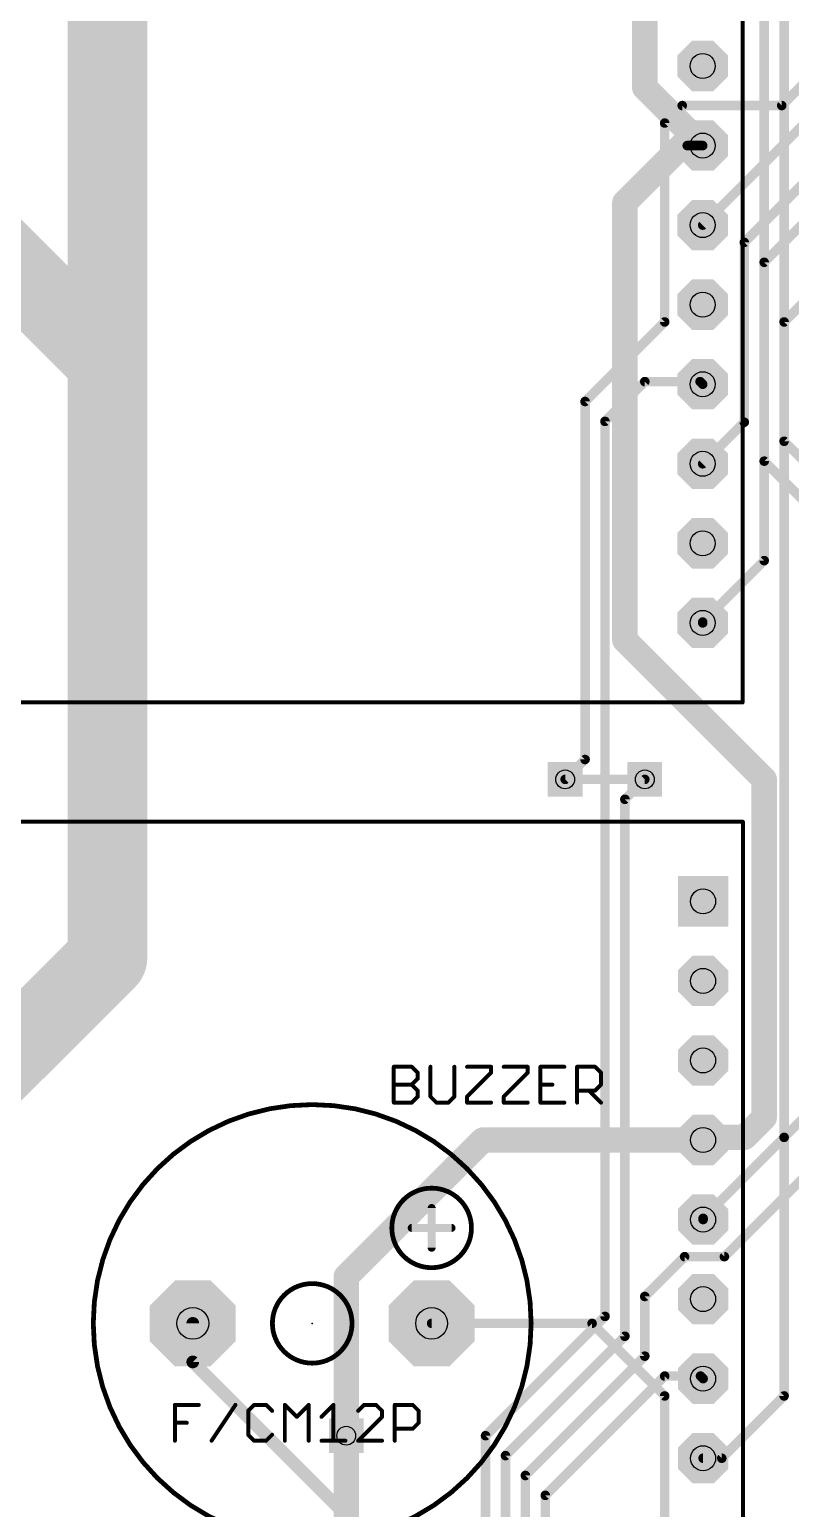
# Model space of a CAD drawing. Extents: x 4 to 288, y -28 to 191.
# Drawn here: x 83.24 to 107.52, y 77.05 to 124.27 of the extents above; entities that cross this region are included whole.
import ezdxf

# ---------------------------------------------------------------- set-up
doc = ezdxf.new("R2010")
doc.units = 0
doc.header["$MEASUREMENT"] = 0
doc.layers.get('0').update_dxf_attribs({"linetype": 'CONTINUOUS'})
for name, color, linetype in [('1', 22, 'CONTINUOUS'), ('16', 175, 'CONTINUOUS'), ('17', 82, 'CONTINUOUS'), ('18', 82, 'CONTINUOUS'), ('20', 7, 'CONTINUOUS'), ('21', 2, 'CONTINUOUS'), ('23', 7, 'CONTINUOUS'), ('25', 2, 'CONTINUOUS'), ('27', 253, 'CONTINUOUS'), ('29', 253, 'CONTINUOUS'), ('30', 253, 'CONTINUOUS'), ('44', 253, 'CONTINUOUS')]:
    doc.layers.add(name, color=color, linetype=linetype)

# ---------------------------------------------------------------- blocks, each defined once
blk = doc.blocks.new('OCTAGONP')
at = {"const_width": 0.5}
blk.add_lwpolyline([(-0.25, -0.1036), (-0.25, 0.1036), (-0.1036, 0.25), (0.1036, 0.25), (0.25, 0.1036), (0.25, -0.1036), (0.1036, -0.25), (-0.1036, -0.25), (-0.25, -0.1036), (-0.25, 0.1036)], dxfattribs=at)
blk = doc.blocks.new('SQUAREP')
blk.add_solid([(-0.5, -0.5), (0.5, -0.5), (-0.5, 0.5), (0.5, 0.5)])
blk = doc.blocks.new('SQUAREV')
blk.add_solid([(-0.5, -0.5), (0.5, -0.5), (-0.5, 0.5), (0.5, 0.5)])

msp = doc.modelspace()

# ---------------------------------------------------------------- linework, layer by layer
at = {"layer": '1'}
for points, const_width in [([(85.725, 113.665), (85.725, 140.97)], 2.54), ([(107.2388, 121.8438), (109.855, 124.46)], 0.3048), ([(77.5538, 121.8362), (85.725, 113.665)], 2.54), ([(109.2467, 122.555), (104.7178, 118.0262)], 0.3048), ([(103.505, 121.285), (104.0638, 121.8438)], 0.3048), ([(104.0638, 121.8438), (107.2388, 121.8438)], 0.3048), ([(110.49, 121.92), (106.045, 117.475)], 0.3048), ([(103.505, 114.935), (103.505, 121.285)], 0.3048), ([(106.68, 116.84), (111.125, 121.285)], 0.3048), ([(107.315, 114.935), (110.49, 118.11)], 0.3048), ([(106.045, 117.475), (106.045, 111.7333)], 0.3048), ([(106.68, 107.315), (106.68, 116.84)], 0.3048), ([(85.725, 113.665), (85.725, 94.615)], 2.54), ([(100.965, 112.395), (103.505, 114.935)], 0.3048), ([(107.315, 88.9), (107.315, 114.935)], 0.3048), ([(101.6, 111.76), (102.87, 113.03)], 0.3048), ([(102.87, 113.03), (104.634, 113.03)], 0.3048), ([(104.634, 113.03), (104.7178, 112.9462)], 0.3048), ([(100.965, 100.965), (100.965, 112.395)], 0.3048), ([(101.6, 83.185), (101.6, 111.76)], 0.3048), ([(106.045, 111.7333), (104.7178, 110.4062)], 0.3048), ([(104.7178, 105.3529), (106.68, 107.315)], 0.3048), ([(104.7178, 105.3262), (104.7178, 105.3529)], 0.3048), ([(100.33, 100.33), (100.965, 100.965)], 0.3048), ([(102.235, 99.695), (102.87, 100.33)], 0.3048), ([(102.235, 82.55), (102.235, 99.695)], 0.3048), ([(81.28, 90.17), (85.725, 94.615)], 2.54), ([(104.7306, 86.3156), (107.315, 88.9)], 0.3048), ([(105.41, 85.09), (107.95, 87.63)], 0.3048), ([(104.7306, 86.2762), (104.7306, 86.3156)], 0.3048), ([(102.87, 83.82), (104.14, 85.09)], 0.3048), ([(104.14, 85.09), (105.41, 85.09)], 0.3048), ([(102.87, 81.915), (102.87, 83.82)], 0.3048), ([(97.79, 79.375), (101.6, 83.185)], 0.3048), ([(98.425, 78.74), (102.235, 82.55)], 0.3048), ([(99.06, 78.105), (102.87, 81.915)], 0.3048), ([(99.695, 77.47), (103.505, 81.28)], 0.3048), ([(103.505, 81.28), (104.6467, 81.28)], 0.3048), ([(104.6467, 81.28), (104.7306, 81.1962)], 0.3048), ([(93.345, 79.375), (93.345, 71.0692)], 0.8128), ([(97.79, 73.025), (97.79, 79.375)], 0.3048), ([(98.425, 71.755), (98.425, 78.74)], 0.3048), ([(99.06, 71.12), (99.06, 78.105)], 0.3048), ([(99.695, 70.485), (99.695, 77.47)], 0.3048)]:
    msp.add_lwpolyline(points, dxfattribs=dict(at, const_width=const_width))
for points, const_width in [([(104.0638, 121.92, 1), (104.0638, 121.7676)], 0.1524), ([(104.1177, 121.7899, 1), (104.0099, 121.8977)], 0.1524), ([(107.1849, 121.8977, 1), (107.2927, 121.7899)], 0.1524), ([(107.2388, 121.7676, 1), (107.2388, 121.92)], 0.1524), ([(103.5812, 121.285, 1), (103.4288, 121.285)], 0.1524), ([(103.4511, 121.3389, 1), (103.5589, 121.2311)], 0.1524), ([(104.664, 118.0801, 1), (104.7717, 117.9723)], 0.1524), ([(106.1212, 117.475, 1), (105.9688, 117.475)], 0.1524), ([(105.9911, 117.5289, 1), (106.0989, 117.4211)], 0.1524), ([(106.7562, 116.84, 1), (106.6038, 116.84)], 0.1524), ([(106.6261, 116.8939, 1), (106.7339, 116.7861)], 0.1524), ([(86.36, 113.665, 1), (85.09, 113.665)], 1.27), ([(85.276, 113.216, 1), (86.174, 114.114)], 1.27), ([(103.4288, 114.935, 1), (103.5812, 114.935)], 0.1524), ([(103.5589, 114.8811, 1), (103.4511, 114.9889)], 0.1524), ([(107.3912, 114.935, 1), (107.2388, 114.935)], 0.1524), ([(107.2611, 114.9889, 1), (107.3689, 114.8811)], 0.1524), ([(85.09, 113.665, 1), (86.36, 113.665)], 1.27), ([(102.87, 113.1062, 1), (102.87, 112.9538)], 0.1524), ([(102.9239, 112.9761, 1), (102.8161, 113.0839)], 0.1524), ([(104.6879, 113.0839, 1), (104.5801, 112.9761)], 0.1524), ([(104.634, 112.9538, 1), (104.634, 113.1062)], 0.1524), ([(104.664, 112.8923, 1), (104.7717, 113.0001)], 0.1524), ([(101.0412, 112.395, 1), (100.8888, 112.395)], 0.1524), ([(100.9111, 112.4489, 1), (101.0189, 112.3411)], 0.1524), ([(101.6762, 111.76, 1), (101.5238, 111.76)], 0.1524), ([(101.5461, 111.8139, 1), (101.6539, 111.7061)], 0.1524), ([(105.9688, 111.7333, 1), (106.1212, 111.7333)], 0.1524), ([(106.0989, 111.6794, 1), (105.9911, 111.7872)], 0.1524), ([(104.664, 110.4601, 1), (104.7717, 110.3523)], 0.1524), ([(106.6038, 107.315, 1), (106.7562, 107.315)], 0.1524), ([(106.7339, 107.2611, 1), (106.6261, 107.3689)], 0.1524), ([(104.794, 105.3529, 1), (104.6416, 105.3529)], 0.1524), ([(104.6416, 105.3262, 1), (104.794, 105.3262)], 0.1524), ([(104.664, 105.4067, 1), (104.7717, 105.299)], 0.1524), ([(101.0189, 100.9111, 1), (100.9111, 101.0189)], 0.1524), ([(100.8888, 100.965, 1), (101.0412, 100.965)], 0.1524), ([(100.2761, 100.3839, 1), (100.3839, 100.2761)], 0.1524), ([(102.9239, 100.2761, 1), (102.8161, 100.3839)], 0.1524), ([(102.3112, 99.695, 1), (102.1588, 99.695)], 0.1524), ([(102.1811, 99.7489, 1), (102.2889, 99.6411)], 0.1524), ([(86.174, 94.166, 1), (85.276, 95.064)], 1.27), ([(85.09, 94.615, 1), (86.36, 94.615)], 1.27), ([(107.2388, 88.9, 1), (107.3912, 88.9)], 0.1524), ([(107.3689, 88.8461, 1), (107.2611, 88.9539)], 0.1524), ([(104.8068, 86.3156, 1), (104.6544, 86.3156)], 0.1524), ([(104.6767, 86.3694, 1), (104.7844, 86.2617)], 0.1524), ([(104.6544, 86.2762, 1), (104.8068, 86.2762)], 0.1524), ([(104.14, 85.1662, 1), (104.14, 85.0138)], 0.1524), ([(104.1939, 85.0361, 1), (104.0861, 85.1439)], 0.1524), ([(105.3561, 85.1439, 1), (105.4639, 85.0361)], 0.1524), ([(105.41, 85.0138, 1), (105.41, 85.1662)], 0.1524), ([(102.9462, 83.82, 1), (102.7938, 83.82)], 0.1524), ([(102.8161, 83.8739, 1), (102.9239, 83.7661)], 0.1524), ([(101.5238, 83.185, 1), (101.6762, 83.185)], 0.1524), ([(101.6539, 83.1311, 1), (101.5461, 83.2389)], 0.1524), ([(102.2889, 82.4961, 1), (102.1811, 82.6039)], 0.1524), ([(102.1588, 82.55, 1), (102.3112, 82.55)], 0.1524), ([(102.7938, 81.915, 1), (102.9462, 81.915)], 0.1524), ([(102.9239, 81.8611, 1), (102.8161, 81.9689)], 0.1524), ([(103.505, 81.3562, 1), (103.505, 81.2038)], 0.1524), ([(103.5589, 81.2261, 1), (103.4511, 81.3339)], 0.1524), ([(104.7006, 81.3339, 1), (104.5928, 81.2261)], 0.1524), ([(104.6467, 81.2038, 1), (104.6467, 81.3562)], 0.1524), ([(104.6767, 81.1423, 1), (104.7844, 81.2501)], 0.1524), ([(93.5482, 79.375, 1), (93.1418, 79.375)], 0.4064), ([(97.8662, 79.375, 1), (97.7138, 79.375)], 0.1524), ([(97.7361, 79.4289, 1), (97.8439, 79.3211)], 0.1524), ([(98.5012, 78.74, 1), (98.3488, 78.74)], 0.1524), ([(98.3711, 78.7939, 1), (98.4789, 78.6861)], 0.1524), ([(99.1362, 78.105, 1), (98.9838, 78.105)], 0.1524), ([(99.0061, 78.1589, 1), (99.1139, 78.0511)], 0.1524), ([(99.7712, 77.47, 1), (99.6188, 77.47)], 0.1524), ([(99.6411, 77.5239, 1), (99.7489, 77.4161)], 0.1524)]:
    msp.add_lwpolyline(points, format="xyb", dxfattribs=dict(at, const_width=const_width))
at = {"layer": '16'}
for points, const_width in [([(106.68, 137.16), (106.68, 110.49)], 0.3048), ([(102.87, 135.4823), (102.87, 122.414)], 0.8128), ([(107.315, 132.715), (107.315, 111.125)], 0.3048), ([(102.87, 122.414), (104.7178, 120.5662)], 0.8128), ([(104.0562, 120.5662), (102.235, 118.745)], 0.8128), ([(104.2238, 120.5662), (104.0562, 120.5662)], 0.8128), ([(104.7178, 120.5662), (104.2238, 120.5662)], 0.3048), ([(102.235, 118.745), (102.235, 104.775)], 0.8128), ([(138.43, 80.01), (107.315, 111.125)], 0.3048), ([(137.795, 79.375), (106.68, 110.49)], 0.3048), ([(102.235, 104.775), (106.68, 100.33)], 0.8128), ([(106.68, 100.33), (106.68, 89.535)], 0.8128), ([(102.87, 100.33), (100.33, 100.33)], 0.3048), ([(106.68, 89.535), (106.045, 88.9)], 0.8128), ([(104.8144, 88.9), (104.7306, 88.8162)], 0.8128), ([(106.045, 88.9), (104.8144, 88.9)], 0.8128), ([(107.315, 88.9), (107.95, 89.535)], 0.3048), ([(93.345, 84.455), (97.7062, 88.8162)], 0.8128), ([(104.7306, 88.8162), (97.7062, 88.8162)], 0.8128), ([(107.315, 80.645), (107.315, 88.9)], 0.3048), ([(93.345, 79.375), (93.345, 84.455)], 0.8128), ([(88.4492, 82.9615), (88.4492, 81.7309)], 0.4064), ([(96.0692, 82.9615), (101.1885, 82.9615)], 0.3048), ([(101.1885, 82.9615), (103.505, 80.645)], 0.3048), ([(88.4492, 81.7309), (94.615, 75.565)], 0.4064), ([(103.505, 80.645), (103.505, 73.025)], 0.3048), ([(105.3262, 78.6562), (107.315, 80.645)], 0.3048), ([(104.7306, 78.6562), (105.3262, 78.6562)], 0.3048)]:
    msp.add_lwpolyline(points, dxfattribs=dict(at, const_width=const_width))
for points, const_width in [([(103.0137, 122.5577, 1), (102.7263, 122.2703)], 0.4064), ([(102.6668, 122.414, 1), (103.0732, 122.414)], 0.4064), ([(104.0562, 120.7694, 1), (104.0562, 120.363)], 0.4064), ([(104.1999, 120.4225, 1), (103.9125, 120.7099)], 0.4064), ([(104.2238, 120.363, 1), (104.2238, 120.7694)], 0.4064), ([(104.5742, 120.4225, 1), (104.8615, 120.7099)], 0.4064), ([(104.2238, 120.6424, 1), (104.2238, 120.49)], 0.1524), ([(104.7178, 120.49, 1), (104.7178, 120.6424)], 0.1524), ([(102.4382, 118.745, 1), (102.0318, 118.745)], 0.4064), ([(102.0913, 118.8887, 1), (102.3787, 118.6013)], 0.4064), ([(107.3689, 111.1789, 1), (107.2611, 111.0711)], 0.1524), ([(107.2388, 111.125, 1), (107.3912, 111.125)], 0.1524), ([(106.7339, 110.5439, 1), (106.6261, 110.4361)], 0.1524), ([(106.6038, 110.49, 1), (106.7562, 110.49)], 0.1524), ([(102.3787, 104.9187, 1), (102.0913, 104.6313)], 0.4064), ([(102.0318, 104.775, 1), (102.4382, 104.775)], 0.4064), ([(106.8832, 100.33, 1), (106.4768, 100.33)], 0.4064), ([(106.5363, 100.1863, 1), (106.8237, 100.4737)], 0.4064), ([(100.33, 100.4062, 1), (100.33, 100.2538)], 0.1524), ([(102.87, 100.2538, 1), (102.87, 100.4062)], 0.1524), ([(106.4768, 89.535, 1), (106.8832, 89.535)], 0.4064), ([(106.8237, 89.3913, 1), (106.5363, 89.6787)], 0.4064), ([(104.8144, 89.1032, 1), (104.8144, 88.6968)], 0.4064), ([(104.9581, 88.7563, 1), (104.6707, 89.0437)], 0.4064), ([(105.9013, 89.0437, 1), (106.1887, 88.7563)], 0.4064), ([(106.045, 88.6968, 1), (106.045, 89.1032)], 0.4064), ([(97.7062, 89.0194, 1), (97.7062, 88.613)], 0.4064), ([(97.8499, 88.6725, 1), (97.5625, 88.9599)], 0.4064), ([(104.5869, 88.9599, 1), (104.8742, 88.6725)], 0.4064), ([(104.7306, 88.613, 1), (104.7306, 89.0194)], 0.4064), ([(107.3912, 88.9, 1), (107.2388, 88.9)], 0.1524), ([(107.2611, 88.9539, 1), (107.3689, 88.8461)], 0.1524), ([(93.5482, 84.455, 1), (93.1418, 84.455)], 0.4064), ([(93.2013, 84.5987, 1), (93.4887, 84.3113)], 0.4064), ([(88.5508, 82.9615, 1), (88.3475, 82.9615)], 0.2032), ([(96.0692, 83.0377, 1), (96.0692, 82.8853)], 0.1524), ([(101.2424, 83.0154, 1), (101.1346, 82.9076)], 0.1524), ([(101.1885, 82.8853, 1), (101.1885, 83.0377)], 0.1524), ([(88.521, 81.8027, 1), (88.3773, 81.659)], 0.2032), ([(88.3475, 81.7309, 1), (88.5508, 81.7309)], 0.2032), ([(103.5812, 80.645, 1), (103.4288, 80.645)], 0.1524), ([(103.4511, 80.5911, 1), (103.5589, 80.6989)], 0.1524), ([(107.3689, 80.5911, 1), (107.2611, 80.6989)], 0.1524), ([(107.2388, 80.645, 1), (107.3912, 80.645)], 0.1524), ([(93.1418, 79.375, 1), (93.5482, 79.375)], 0.4064), ([(104.7306, 78.7324, 1), (104.7306, 78.58)], 0.1524), ([(105.2723, 78.7101, 1), (105.3801, 78.6023)], 0.1524), ([(105.3262, 78.58, 1), (105.3262, 78.7324)], 0.1524)]:
    msp.add_lwpolyline(points, format="xyb", dxfattribs=dict(at, const_width=const_width))
at = {"layer": '20', "const_width": 0.0254}
msp.add_lwpolyline([(71.1264, 186.0347, 2.9429), (202.1142, 186.0347)], format="xyb", dxfattribs=at)
at = {"layer": '21'}
for points, const_width in [([(105.9879, 102.7862), (105.9879, 130.7262)], 0.127), ([(67.8879, 102.7862), (105.9879, 102.7862)], 0.127), ([(106.0006, 98.9762), (67.9006, 98.9762)], 0.127), ([(106.0006, 71.0362), (106.0006, 98.9762)], 0.127), ([(96.0692, 86.6445), (96.0692, 85.3745)], 0.254), ([(95.4342, 86.0095), (96.7041, 86.0095)], 0.254)]:
    msp.add_lwpolyline(points, dxfattribs=dict(at, const_width=const_width))
for points, const_width in [([(105.9561, 102.7862, 1), (106.0196, 102.7862)], 0.0635), ([(105.9879, 102.7544, 1), (105.9879, 102.8179)], 0.0635), ([(106.0323, 98.9762, 1), (105.9688, 98.9762)], 0.0635), ([(106.0006, 98.9444, 1), (106.0006, 99.0079)], 0.0635), ([(92.2592, 75.9765, 1), (92.2592, 89.9465, 1), (92.2592, 75.9765)], 0.1524), ([(96.0692, 84.7395, 1), (96.0692, 87.2795, 1), (96.0692, 84.7395)], 0.1524), ([(96.1327, 86.6445, 1), (96.0057, 86.6445)], 0.127), ([(95.4342, 86.073, 1), (95.4342, 85.946)], 0.127), ([(96.7041, 85.946, 1), (96.7041, 86.073)], 0.127), ([(96.0057, 85.3745, 1), (96.1327, 85.3745)], 0.127), ([(92.2592, 81.6915, 1), (92.2592, 84.2315, 1), (92.2592, 81.6915)], 0.1524)]:
    msp.add_lwpolyline(points, format="xyb", dxfattribs=dict(at, const_width=const_width))
at = {"layer": '23'}
msp.add_point((92.2592, 82.9615), dxfattribs=at)
at = {"layer": '25', "const_width": 0.127}
for points in [[(94.8627, 90.01), (94.8627, 91.154)], [(94.8627, 91.154), (95.4346, 91.154)], [(95.4346, 91.154), (95.6253, 90.9633)], [(96.032, 91.154), (96.032, 90.2006)], [(96.7947, 90.2006), (96.7947, 91.154)], [(97.2014, 91.154), (97.9641, 91.154)], [(97.9641, 91.154), (97.9641, 90.9633)], [(98.3708, 91.154), (99.1335, 91.154)], [(99.1335, 91.154), (99.1335, 90.9633)], [(100.3029, 91.154), (99.5402, 91.154)], [(99.5402, 91.154), (99.5402, 90.01)], [(100.7096, 90.01), (100.7096, 91.154)], [(100.7096, 91.154), (101.2816, 91.154)], [(101.2816, 91.154), (101.4723, 90.9633)], [(95.6253, 90.7726), (95.4346, 90.582)], [(95.6253, 90.9633), (95.6253, 90.7726)], [(97.9641, 90.9633), (97.2014, 90.2006)], [(99.1335, 90.9633), (98.3708, 90.2006)], [(101.4723, 90.9633), (101.4723, 90.582)], [(94.8627, 90.582), (95.4346, 90.582)], [(95.4346, 90.582), (95.6253, 90.3913)], [(95.6253, 90.2006), (95.4346, 90.01)], [(95.6253, 90.3913), (95.6253, 90.2006)], [(96.032, 90.2006), (96.2227, 90.01)], [(96.604, 90.01), (96.7947, 90.2006)], [(97.2014, 90.2006), (97.2014, 90.01)], [(98.3708, 90.2006), (98.3708, 90.01)], [(99.5402, 90.582), (99.9216, 90.582)], [(101.2816, 90.3913), (100.7096, 90.3913)], [(101.091, 90.3913), (101.4723, 90.01)], [(101.4723, 90.582), (101.2816, 90.3913)], [(95.4346, 90.01), (94.8627, 90.01)], [(96.2227, 90.01), (96.604, 90.01)], [(97.2014, 90.01), (97.9641, 90.01)], [(98.3708, 90.01), (99.1335, 90.01)], [(99.5402, 90.01), (100.3029, 90.01)]]:
    msp.add_lwpolyline(points, dxfattribs=at)
at = {"layer": '25', "const_width": 0.0635}
for points in [[(94.8944, 91.154, 1), (94.8309, 91.154)], [(94.8627, 91.1857, 1), (94.8627, 91.1222)], [(95.4571, 91.1764, 1), (95.4122, 91.1315)], [(95.4346, 91.1222, 1), (95.4346, 91.1857)], [(96.0638, 91.154, 1), (96.0003, 91.154)], [(96.8264, 91.154, 1), (96.7629, 91.154)], [(97.2014, 91.1857, 1), (97.2014, 91.1222)], [(97.9958, 91.154, 1), (97.9323, 91.154)], [(97.9641, 91.1222, 1), (97.9641, 91.1857)], [(98.3708, 91.1857, 1), (98.3708, 91.1222)], [(99.1652, 91.154, 1), (99.1017, 91.154)], [(99.1335, 91.1222, 1), (99.1335, 91.1857)], [(99.5402, 91.1857, 1), (99.5402, 91.1222)], [(99.572, 91.154, 1), (99.5085, 91.154)], [(100.3029, 91.1222, 1), (100.3029, 91.1857)], [(100.7414, 91.154, 1), (100.6779, 91.154)], [(100.7096, 91.1857, 1), (100.7096, 91.1222)], [(101.3041, 91.1764, 1), (101.2592, 91.1315)], [(101.2816, 91.1222, 1), (101.2816, 91.1857)], [(95.6571, 90.9633, 1), (95.5936, 90.9633)], [(95.5936, 90.7726, 1), (95.6571, 90.7726)], [(95.6028, 90.9408, 1), (95.6478, 90.9857)], [(95.6478, 90.7502, 1), (95.6028, 90.7951)], [(97.9323, 90.9633, 1), (97.9958, 90.9633)], [(97.9865, 90.9408, 1), (97.9416, 90.9857)], [(99.1017, 90.9633, 1), (99.1652, 90.9633)], [(99.1559, 90.9408, 1), (99.111, 90.9857)], [(101.504, 90.9633, 1), (101.4405, 90.9633)], [(101.4498, 90.9408, 1), (101.4947, 90.9857)], [(94.8627, 90.6137, 1), (94.8627, 90.5502)], [(95.4571, 90.6044, 1), (95.4122, 90.5595)], [(95.4122, 90.6044, 1), (95.4571, 90.5595)], [(95.4346, 90.5502, 1), (95.4346, 90.6137)], [(95.6571, 90.3913, 1), (95.5936, 90.3913)], [(95.5936, 90.2006, 1), (95.6571, 90.2006)], [(95.6028, 90.3689, 1), (95.6478, 90.4138)], [(95.6478, 90.1782, 1), (95.6028, 90.2231)], [(96.0003, 90.2006, 1), (96.0638, 90.2006)], [(96.0545, 90.2231, 1), (96.0096, 90.1782)], [(96.7629, 90.2006, 1), (96.8264, 90.2006)], [(96.8171, 90.1782, 1), (96.7722, 90.2231)], [(97.2332, 90.2006, 1), (97.1697, 90.2006)], [(97.179, 90.2231, 1), (97.2239, 90.1782)], [(98.4026, 90.2006, 1), (98.3391, 90.2006)], [(98.3484, 90.2231, 1), (98.3933, 90.1782)], [(99.5402, 90.6137, 1), (99.5402, 90.5502)], [(99.9216, 90.5502, 1), (99.9216, 90.6137)], [(100.7096, 90.4231, 1), (100.7096, 90.3596)], [(101.1134, 90.4138, 1), (101.0685, 90.3689)], [(101.2592, 90.4138, 1), (101.3041, 90.3689)], [(101.2816, 90.3596, 1), (101.2816, 90.4231)], [(101.4405, 90.582, 1), (101.504, 90.582)], [(101.4947, 90.5595, 1), (101.4498, 90.6044)], [(94.8627, 90.0417, 1), (94.8627, 89.9782)], [(94.8309, 90.01, 1), (94.8944, 90.01)], [(95.4122, 90.0324, 1), (95.4571, 89.9875)], [(95.4346, 89.9782, 1), (95.4346, 90.0417)], [(96.2227, 90.0417, 1), (96.2227, 89.9782)], [(96.2003, 89.9875, 1), (96.2452, 90.0324)], [(96.5816, 90.0324, 1), (96.6265, 89.9875)], [(96.604, 89.9782, 1), (96.604, 90.0417)], [(97.2014, 90.0417, 1), (97.2014, 89.9782)], [(97.1697, 90.01, 1), (97.2332, 90.01)], [(97.9641, 89.9782, 1), (97.9641, 90.0417)], [(98.3708, 90.0417, 1), (98.3708, 89.9782)], [(98.3391, 90.01, 1), (98.4026, 90.01)], [(99.1335, 89.9782, 1), (99.1335, 90.0417)], [(99.5402, 90.0417, 1), (99.5402, 89.9782)], [(99.5085, 90.01, 1), (99.572, 90.01)], [(100.3029, 89.9782, 1), (100.3029, 90.0417)], [(100.6779, 90.01, 1), (100.7414, 90.01)], [(101.4498, 89.9875, 1), (101.4947, 90.0324)]]:
    msp.add_lwpolyline(points, format="xyb", dxfattribs=at)
at = {"layer": '27', "const_width": 0.127}
for points in [[(87.8777, 79.215), (87.8777, 80.359)], [(87.8777, 80.359), (88.6403, 80.359)], [(89.047, 79.215), (89.8097, 80.359)], [(90.4071, 80.359), (90.2164, 80.1683)], [(90.7884, 80.359), (90.4071, 80.359)], [(90.9791, 80.1683), (90.7884, 80.359)], [(91.3858, 79.215), (91.3858, 80.359)], [(91.3858, 80.359), (91.7672, 79.9776)], [(91.7672, 79.9776), (92.1485, 80.359)], [(92.1485, 80.359), (92.1485, 79.215)], [(92.5552, 79.9776), (92.9366, 80.359)], [(92.9366, 80.359), (92.9366, 79.215)], [(93.9153, 80.359), (93.7246, 80.1683)], [(94.2966, 80.359), (93.9153, 80.359)], [(94.4873, 80.1683), (94.2966, 80.359)], [(94.894, 79.215), (94.894, 80.359)], [(94.894, 80.359), (95.466, 80.359)], [(95.466, 80.359), (95.6567, 80.1683)], [(87.8777, 79.787), (88.259, 79.787)], [(90.2164, 80.1683), (90.2164, 79.4056)], [(93.7246, 79.215), (94.4873, 79.9776)], [(94.4873, 79.9776), (94.4873, 80.1683)], [(95.6567, 79.787), (95.466, 79.5963)], [(95.6567, 80.1683), (95.6567, 79.787)], [(90.2164, 79.4056), (90.4071, 79.215)], [(90.7884, 79.215), (90.9791, 79.4056)], [(95.466, 79.5963), (94.894, 79.5963)], [(90.4071, 79.215), (90.7884, 79.215)], [(92.5552, 79.215), (93.3179, 79.215)], [(94.4873, 79.215), (93.7246, 79.215)]]:
    msp.add_lwpolyline(points, dxfattribs=at)
at = {"layer": '27', "const_width": 0.0635}
for points in [[(87.9094, 80.359, 1), (87.8459, 80.359)], [(87.8777, 80.3907, 1), (87.8777, 80.3272)], [(88.6403, 80.3272, 1), (88.6403, 80.3907)], [(89.8361, 80.3413, 1), (89.7833, 80.3766)], [(90.4071, 80.3907, 1), (90.4071, 80.3272)], [(90.4296, 80.3365, 1), (90.3847, 80.3814)], [(90.8109, 80.3814, 1), (90.766, 80.3365)], [(90.7884, 80.3272, 1), (90.7884, 80.3907)], [(91.4176, 80.359, 1), (91.3541, 80.359)], [(91.4083, 80.3814, 1), (91.3634, 80.3365)], [(92.1802, 80.359, 1), (92.1167, 80.359)], [(92.1709, 80.3365, 1), (92.126, 80.3814)], [(92.9683, 80.359, 1), (92.9048, 80.359)], [(92.959, 80.3365, 1), (92.9141, 80.3814)], [(93.9153, 80.3907, 1), (93.9153, 80.3272)], [(93.9377, 80.3365, 1), (93.8928, 80.3814)], [(94.3191, 80.3814, 1), (94.2742, 80.3365)], [(94.2966, 80.3272, 1), (94.2966, 80.3907)], [(94.894, 80.3907, 1), (94.894, 80.3272)], [(94.9258, 80.359, 1), (94.8623, 80.359)], [(95.4885, 80.3814, 1), (95.4436, 80.3365)], [(95.466, 80.3272, 1), (95.466, 80.3907)], [(87.8777, 79.8187, 1), (87.8777, 79.7552)], [(88.259, 79.7552, 1), (88.259, 79.8187)], [(90.2482, 80.1683, 1), (90.1847, 80.1683)], [(90.194, 80.1907, 1), (90.2389, 80.1458)], [(90.9566, 80.1458, 1), (91.0015, 80.1907)], [(91.7447, 80.0001, 1), (91.7896, 79.9552)], [(91.7447, 79.9552, 1), (91.7896, 80.0001)], [(92.5328, 80.0001, 1), (92.5777, 79.9552)], [(93.7022, 80.1907, 1), (93.7471, 80.1458)], [(94.519, 80.1683, 1), (94.4555, 80.1683)], [(94.4555, 79.9776, 1), (94.519, 79.9776)], [(94.4648, 80.1458, 1), (94.5097, 80.1907)], [(94.5097, 79.9552, 1), (94.4648, 80.0001)], [(95.6884, 80.1683, 1), (95.6249, 80.1683)], [(95.6249, 79.787, 1), (95.6884, 79.787)], [(95.6342, 80.1458, 1), (95.6791, 80.1907)], [(95.6791, 79.7645, 1), (95.6342, 79.8094)], [(90.2389, 79.4281, 1), (90.194, 79.3832)], [(90.1847, 79.4056, 1), (90.2482, 79.4056)], [(91.0015, 79.3832, 1), (90.9566, 79.4281)], [(94.894, 79.6281, 1), (94.894, 79.5646)], [(95.4436, 79.6188, 1), (95.4885, 79.5739)], [(95.466, 79.5646, 1), (95.466, 79.6281)], [(87.8459, 79.215, 1), (87.9094, 79.215)], [(89.0206, 79.2326, 1), (89.0735, 79.1974)], [(90.4071, 79.2467, 1), (90.4071, 79.1832)], [(90.3847, 79.1925, 1), (90.4296, 79.2374)], [(90.766, 79.2374, 1), (90.8109, 79.1925)], [(90.7884, 79.1832, 1), (90.7884, 79.2467)], [(91.3541, 79.215, 1), (91.4176, 79.215)], [(92.1167, 79.215, 1), (92.1802, 79.215)], [(92.5552, 79.2467, 1), (92.5552, 79.1832)], [(92.9048, 79.215, 1), (92.9683, 79.215)], [(93.3179, 79.1832, 1), (93.3179, 79.2467)], [(93.7246, 79.2467, 1), (93.7246, 79.1832)], [(93.7022, 79.2374, 1), (93.7471, 79.1925)], [(94.4873, 79.1832, 1), (94.4873, 79.2467)], [(94.8623, 79.215, 1), (94.9258, 79.215)]]:
    msp.add_lwpolyline(points, format="xyb", dxfattribs=at)
at = {"layer": '44'}
for centre, radius in [((104.7178, 123.1062), 0.4), ((104.7178, 120.5662), 0.4), ((104.7178, 118.0262), 0.4), ((104.7178, 115.4862), 0.4), ((104.7178, 112.9462), 0.4), ((104.7178, 110.4062), 0.4), ((104.7178, 107.8662), 0.4), ((104.7178, 105.3262), 0.4), ((100.33, 100.33), 0.3), ((102.87, 100.33), 0.3), ((104.7306, 96.4362), 0.4), ((104.7306, 93.8962), 0.4), ((104.7306, 91.3562), 0.4), ((104.7306, 88.8162), 0.4), ((104.7306, 86.2762), 0.4), ((104.7306, 83.7362), 0.4), ((88.4492, 82.9615), 0.508), ((96.0692, 82.9615), 0.508), ((104.7306, 81.1962), 0.4), ((93.345, 79.375), 0.3), ((104.7306, 78.6562), 0.4)]:
    msp.add_circle(centre, radius, dxfattribs=at)

# ---------------------------------------------------------------- block references
at = {"layer": '17'}
for name, p, xscale, yscale in [('OCTAGONP', (104.7178, 123.1062), 1.4096, 1.4096), ('OCTAGONP', (104.7178, 123.1062), 1.4096, 1.4096), ('OCTAGONP', (104.7178, 120.5662), 1.4096, 1.4096), ('OCTAGONP', (104.7178, 120.5662), 1.4096, 1.4096), ('OCTAGONP', (104.7178, 118.0262), 1.4096, 1.4096), ('OCTAGONP', (104.7178, 118.0262), 1.4096, 1.4096), ('OCTAGONP', (104.7178, 115.4862), 1.4096, 1.4096), ('OCTAGONP', (104.7178, 115.4862), 1.4096, 1.4096), ('OCTAGONP', (104.7178, 112.9462), 1.4096, 1.4096), ('OCTAGONP', (104.7178, 112.9462), 1.4096, 1.4096), ('OCTAGONP', (104.7178, 110.4062), 1.4096, 1.4096), ('OCTAGONP', (104.7178, 110.4062), 1.4096, 1.4096), ('OCTAGONP', (104.7178, 107.8662), 1.4096, 1.4096), ('OCTAGONP', (104.7178, 107.8662), 1.4096, 1.4096), ('OCTAGONP', (104.7178, 105.3262), 1.4096, 1.4096), ('OCTAGONP', (104.7178, 105.3262), 1.4096, 1.4096), ('SQUAREP', (104.7306, 96.4362), 1.4096, 1.4096), ('SQUAREP', (104.7306, 96.4362), 1.4096, 1.4096), ('OCTAGONP', (104.7306, 93.8962), 1.4096, 1.4096), ('OCTAGONP', (104.7306, 93.8962), 1.4096, 1.4096), ('OCTAGONP', (104.7306, 91.3562), 1.4096, 1.4096), ('OCTAGONP', (104.7306, 91.3562), 1.4096, 1.4096), ('OCTAGONP', (104.7306, 88.8162), 1.4096, 1.4096), ('OCTAGONP', (104.7306, 88.8162), 1.4096, 1.4096), ('OCTAGONP', (104.7306, 86.2762), 1.4096, 1.4096), ('OCTAGONP', (104.7306, 86.2762), 1.4096, 1.4096), ('OCTAGONP', (88.4492, 82.9615), 2.54, 2.54), ('OCTAGONP', (88.4492, 82.9615), 2.54, 2.54), ('OCTAGONP', (96.0692, 82.9615), 2.54, 2.54), ('OCTAGONP', (96.0692, 82.9615), 2.54, 2.54), ('OCTAGONP', (104.7306, 83.7362), 1.4096, 1.4096), ('OCTAGONP', (104.7306, 83.7362), 1.4096, 1.4096), ('OCTAGONP', (104.7306, 81.1962), 1.4096, 1.4096), ('OCTAGONP', (104.7306, 81.1962), 1.4096, 1.4096), ('OCTAGONP', (104.7306, 78.6562), 1.4096, 1.4096), ('OCTAGONP', (104.7306, 78.6562), 1.4096, 1.4096)]:
    msp.add_blockref(name, p, dxfattribs=dict(at, xscale=xscale, yscale=yscale))
at = {"layer": '18', "xscale": 1.108, "yscale": 1.108}
for p in [(100.33, 100.33), (100.33, 100.33), (102.87, 100.33), (102.87, 100.33), (93.345, 79.375), (93.345, 79.375)]:
    msp.add_blockref('SQUAREV', p, dxfattribs=at)
at = {"layer": '29'}
for name, p, xscale, yscale in [('OCTAGONP', (104.7178, 123.1062), 1.6128, 1.6128), ('OCTAGONP', (104.7178, 120.5662), 1.6128, 1.6128), ('OCTAGONP', (104.7178, 118.0262), 1.6128, 1.6128), ('OCTAGONP', (104.7178, 115.4862), 1.6128, 1.6128), ('OCTAGONP', (104.7178, 112.9462), 1.6128, 1.6128), ('OCTAGONP', (104.7178, 110.4062), 1.6128, 1.6128), ('OCTAGONP', (104.7178, 107.8662), 1.6128, 1.6128), ('OCTAGONP', (104.7178, 105.3262), 1.6128, 1.6128), ('SQUAREP', (104.7306, 96.4362), 1.6128, 1.6128), ('OCTAGONP', (104.7306, 93.8962), 1.6128, 1.6128), ('OCTAGONP', (104.7306, 91.3562), 1.6128, 1.6128), ('OCTAGONP', (104.7306, 88.8162), 1.6128, 1.6128), ('OCTAGONP', (104.7306, 86.2762), 1.6128, 1.6128), ('OCTAGONP', (104.7306, 83.7362), 1.6128, 1.6128), ('OCTAGONP', (88.4492, 82.9615), 2.7432, 2.7432), ('OCTAGONP', (96.0692, 82.9615), 2.7432, 2.7432), ('OCTAGONP', (104.7306, 81.1962), 1.6128, 1.6128), ('OCTAGONP', (104.7306, 78.6562), 1.6128, 1.6128)]:
    msp.add_blockref(name, p, dxfattribs=dict(at, xscale=xscale, yscale=yscale))
at = {"layer": '30'}
for name, p, xscale, yscale in [('OCTAGONP', (104.7178, 123.1062), 1.6128, 1.6128), ('OCTAGONP', (104.7178, 120.5662), 1.6128, 1.6128), ('OCTAGONP', (104.7178, 118.0262), 1.6128, 1.6128), ('OCTAGONP', (104.7178, 115.4862), 1.6128, 1.6128), ('OCTAGONP', (104.7178, 112.9462), 1.6128, 1.6128), ('OCTAGONP', (104.7178, 110.4062), 1.6128, 1.6128), ('OCTAGONP', (104.7178, 107.8662), 1.6128, 1.6128), ('OCTAGONP', (104.7178, 105.3262), 1.6128, 1.6128), ('SQUAREP', (104.7306, 96.4362), 1.6128, 1.6128), ('OCTAGONP', (104.7306, 93.8962), 1.6128, 1.6128), ('OCTAGONP', (104.7306, 91.3562), 1.6128, 1.6128), ('OCTAGONP', (104.7306, 88.8162), 1.6128, 1.6128), ('OCTAGONP', (104.7306, 86.2762), 1.6128, 1.6128), ('OCTAGONP', (104.7306, 83.7362), 1.6128, 1.6128), ('OCTAGONP', (88.4492, 82.9615), 2.7432, 2.7432), ('OCTAGONP', (96.0692, 82.9615), 2.7432, 2.7432), ('OCTAGONP', (104.7306, 81.1962), 1.6128, 1.6128), ('OCTAGONP', (104.7306, 78.6562), 1.6128, 1.6128)]:
    msp.add_blockref(name, p, dxfattribs=dict(at, xscale=xscale, yscale=yscale))

doc.saveas('drawing.dxf')
